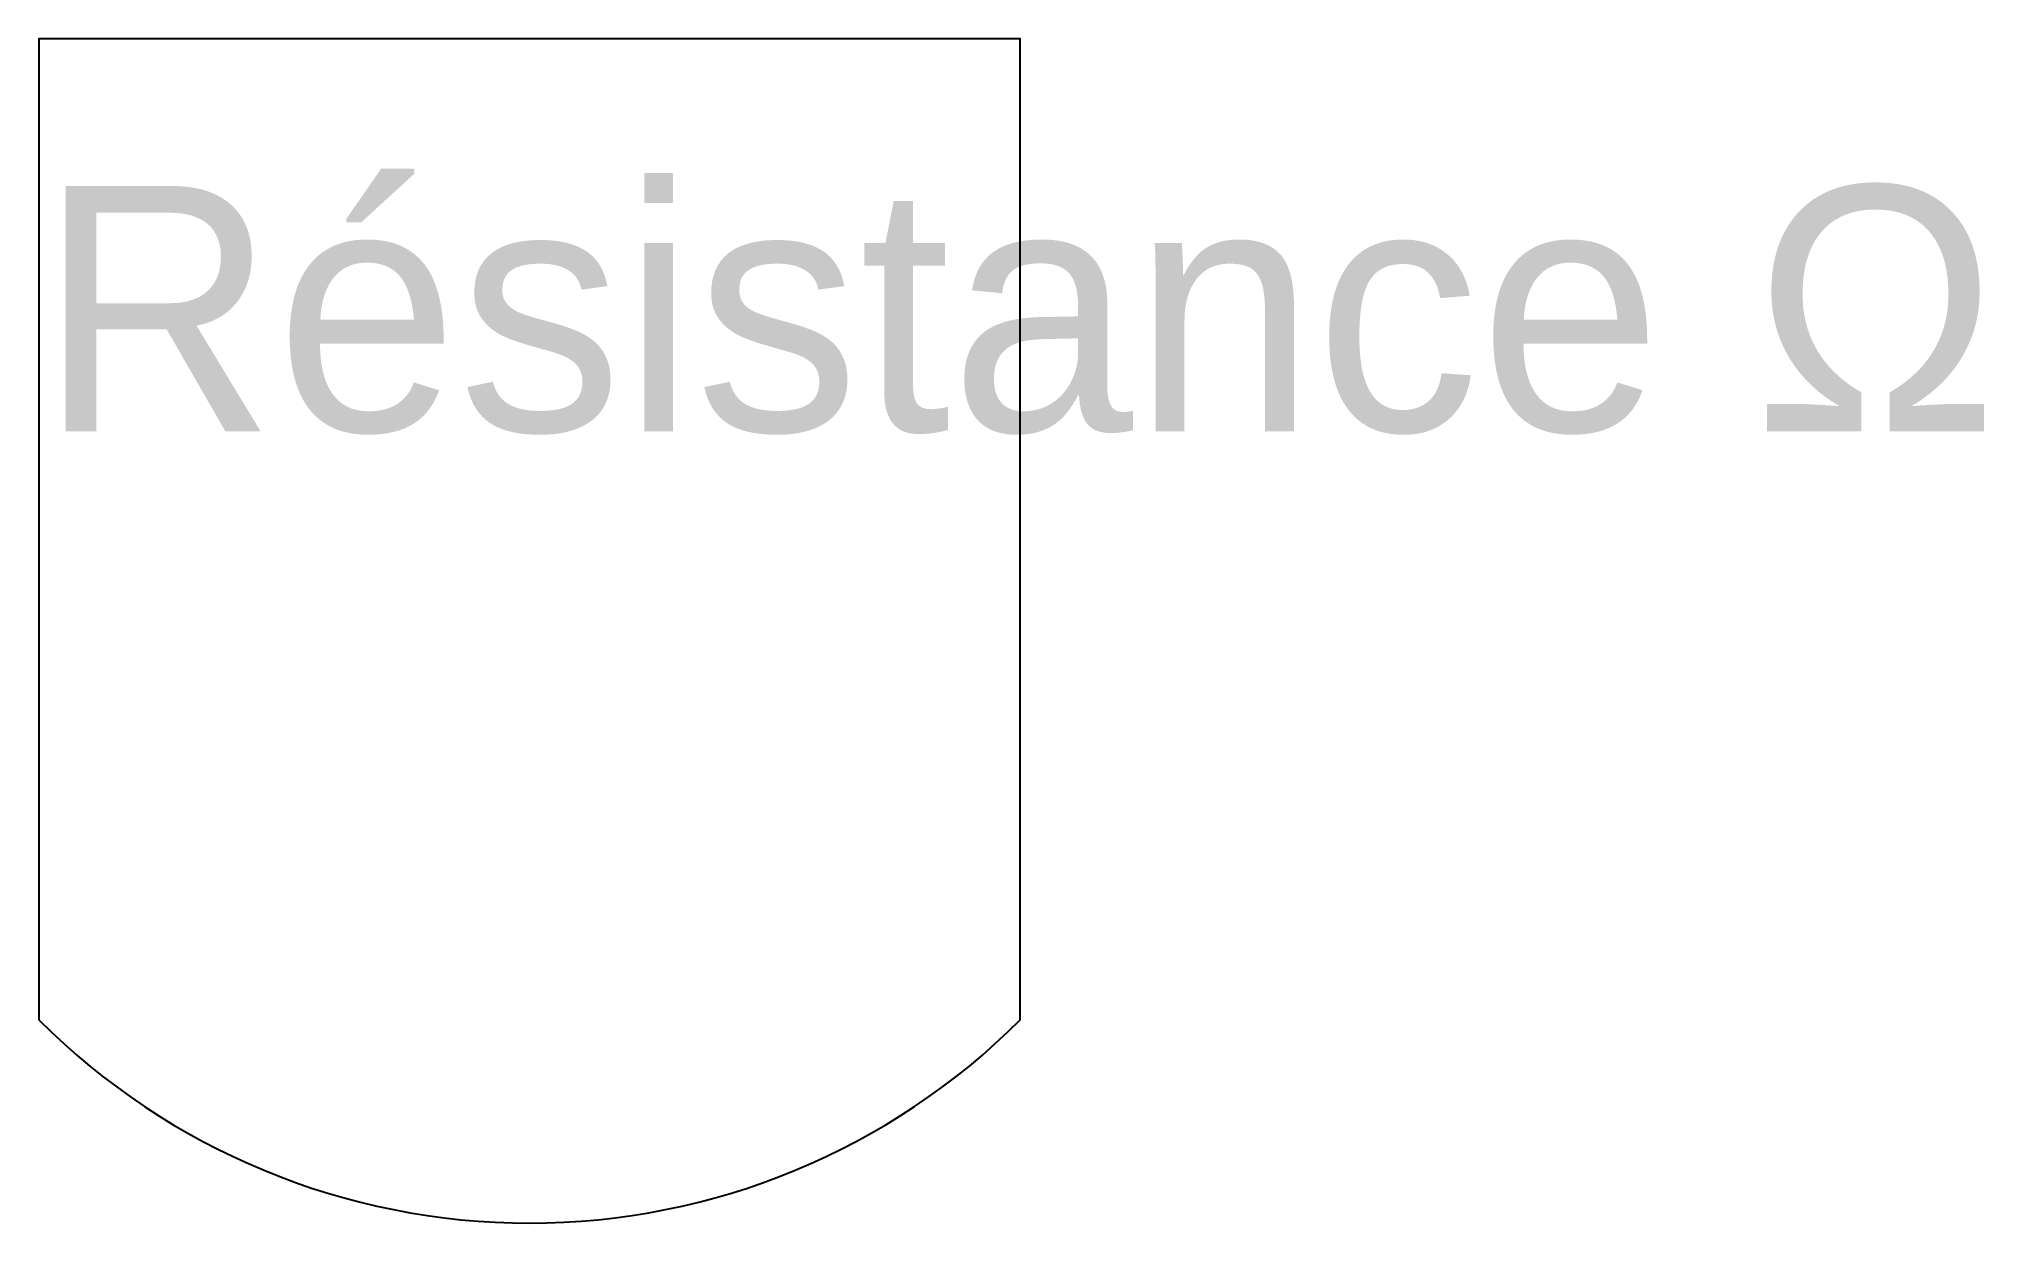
# Model space of a CAD drawing. Header units: millimetres. Extents: x 0 to 19.8, y -2.1 to 10.
import ezdxf

# ---------------------------------------------------------------- set-up
doc = ezdxf.new("R2010")
doc.units = ezdxf.units.MM
doc.layers.add('Défense', color=7, linetype='Continuous')

msp = doc.modelspace()

# ---------------------------------------------------------------- linework, layer by layer
at = {"layer": 'Défense'}
msp.add_lwpolyline([(0, 0, 0.414214), (10, 0), (10, 10), (0, 10)], format="xyb", close=True, dxfattribs=at)

# ---------------------------------------------------------------- texts
msp.add_text('Résistance Ω', height=2.5, dxfattribs=at).set_placement((0, 6))

doc.saveas('drawing.dxf')
